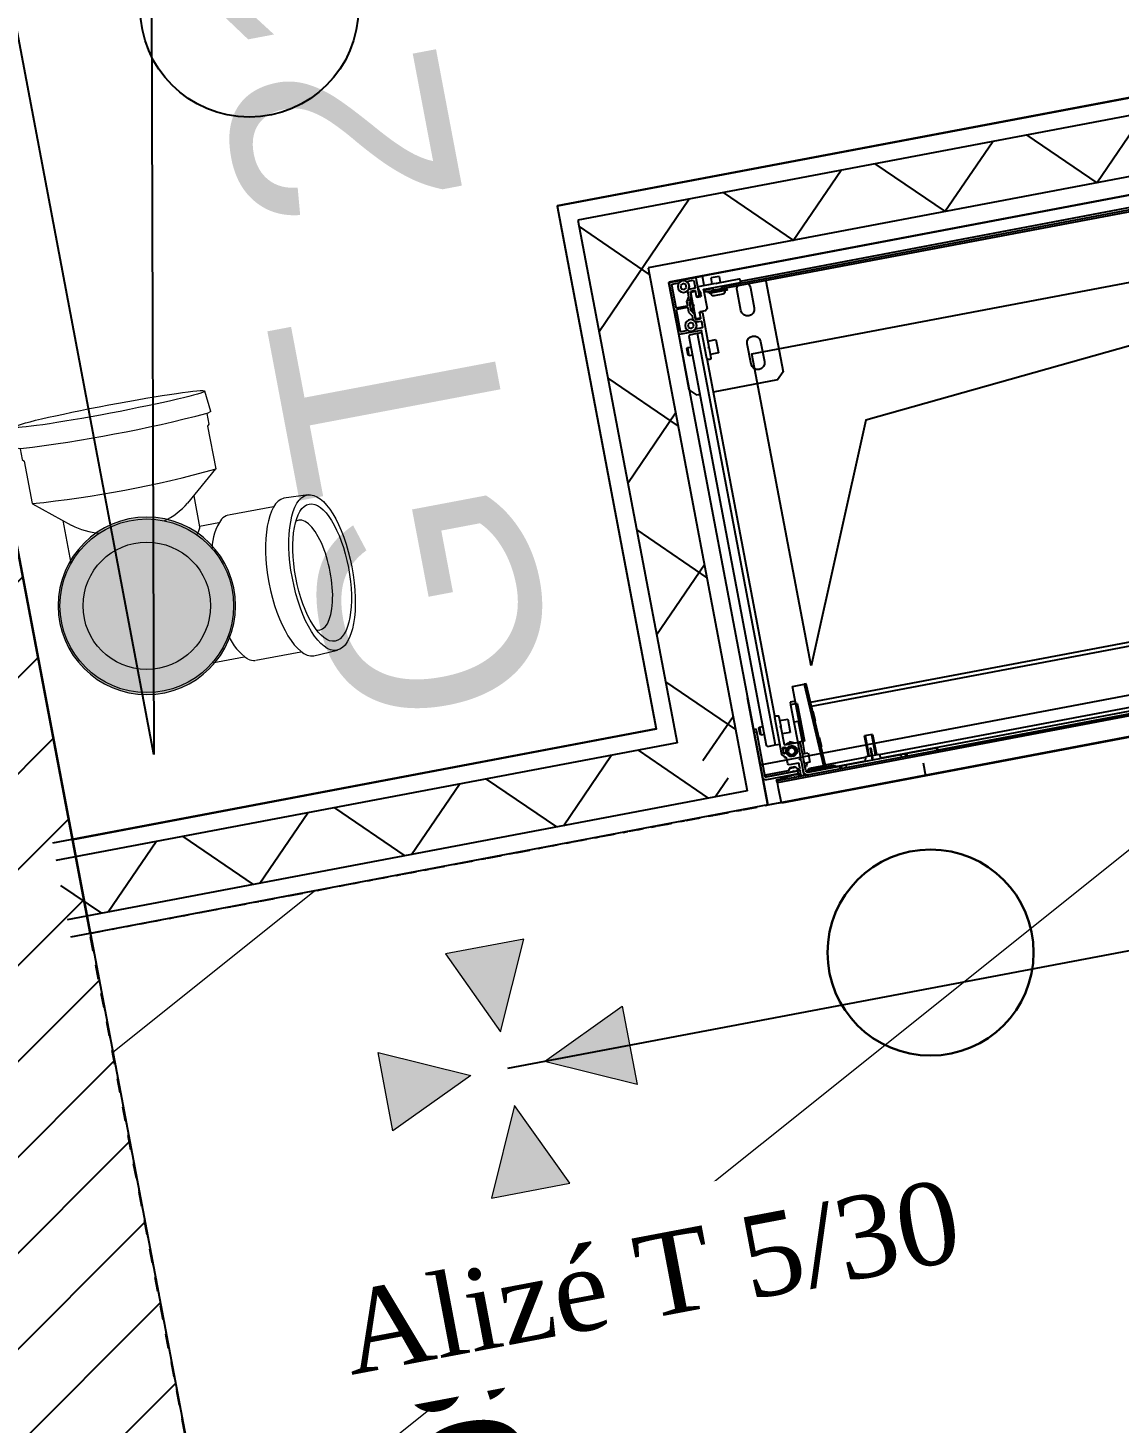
# Model space of a CAD drawing. Header units: centimetres. Extents: x 187368 to 251255, y -383447 to -322514.
# Drawn here: x 204086 to 204885, y -357230 to -356208 of the extents above; entities that cross this region are included whole.
import ezdxf

# ---------------------------------------------------------------- set-up
doc = ezdxf.new("R2010")
doc.units = ezdxf.units.CM
doc.linetypes.add('Style de ligne -1', pattern=[0.41664, 0.20828, -0.20836])
doc.linetypes.add('Style de ligne -5', pattern=[0.20828, 0.069425, -0.138855])
doc.layers.get('0').update_dxf_attribs({"color": 252})
for name, color, linetype in [('3-BAT C-Niveau 2', 252, 'Continuous'), ('prlm-EAU-CHU', 42, 'Continuous'), ('prlm-EAU-EUEV', 25, 'Continuous'), ('prlm-GT', 242, 'Continuous'), ('prlm-MOD', 64, 'Continuous'), ('prlm-VMC', 93, 'Continuous')]:
    doc.layers.add(name, color=color, linetype=linetype)
doc.layers.add('prlm-ELEC-CFO', color=1, linetype='Continuous', lineweight=25)
doc.styles.add('Geneva', font='arial.ttf')
doc.styles.add('Helvetica', font='arial.ttf')
doc.styles.add('prlm-vmc', font='pala.ttf', dxfattribs={"height": 14})

# ---------------------------------------------------------------- blocks, each defined once
blk = doc.blocks.new('MTI900_Alu_390')
at = {"layer": 'prlm-MOD', "color": 1, "linetype": 'Continuous'}
for p, q in [((-4.225, 0), (4.225, 0)), ((4.278, 0), (4.225, 0)), ((4.225, -0.07), (4.225, 0)), ((4.472, 0), (4.278, 0)), ((4.475, 0), (4.472, 0)), ((4.475, -0.003), (4.475, 0)), ((-3.96, -0.09), (3.96, -0.09)), ((3.96, -0.073), (3.96, -0.097)), ((4.13, -0.07), (3.963, -0.07)), ((3.963, -0.1), (4.229, -0.1)), ((4.105, -0.025), (4.165, -0.025)), ((4.105, -0.025), (4.105, -0.07)), ((4.105, -0.1), (4.105, -0.115)), ((4.135, -0.075), (4.13, -0.07)), ((4.14, -0.07), (4.135, -0.075)), ((4.267, -0.07), (4.14, -0.07)), ((4.165, -0.07), (4.165, -0.025)), ((4.165, -0.115), (4.165, -0.1)), ((4.225, -0.105), (4.225, -0.1)), ((4.235, -0.1), (4.235, -0.24)), ((4.26, -0.12), (4.27, -0.09)), ((4.27, -0.09), (4.27, -0.073)), ((4.275, -0.003), (4.275, -0.137)), ((4.293, -0.021), (4.293, -0.074)), ((4.295, -0.137), (4.295, -0.098)), ((4.347, -0.018), (4.296, -0.018)), ((4.296, -0.077), (4.331, -0.077)), ((4.298, -0.095), (4.332, -0.095)), ((4.327, -0.1), (4.298, -0.1)), ((4.335, -0.098), (4.335, -0.134)), ((4.353, -0.086), (4.353, -0.129)), ((4.355, -0.038), (4.375, -0.027)), ((4.355, -0.062), (4.355, -0.038)), ((4.375, -0.073), (4.355, -0.062)), ((4.375, -0.027), (4.395, -0.038)), ((4.395, -0.062), (4.375, -0.073)), ((4.395, -0.038), (4.395, -0.062)), ((4.454, -0.018), (4.403, -0.018)), ((4.457, -0.191), (4.457, -0.021)), ((4.475, -0.387), (4.475, -0.003)), ((-4.105, -0.105), (4.105, -0.105)), ((-4.1, -0.12), (4.1, -0.12)), ((3.775, -0.12), (3.775, -0.8)), ((3.895, -0.15), (3.895, -0.3)), ((3.995, -0.3), (3.995, -0.15)), ((4.067, -0.12), (4.067, -0.125)), ((4.067, -0.125), (4.203, -0.125)), ((4.067, -0.125), (4.067, -0.135)), ((4.067, -0.135), (4.203, -0.135)), ((4.105, -0.115), (4.095, -0.125)), ((4.103, -0.158), (4.168, -0.158)), ((4.165, -0.115), (4.105, -0.115)), ((4.165, -0.105), (4.225, -0.105)), ((4.175, -0.125), (4.165, -0.115)), ((4.17, -0.12), (4.225, -0.12)), ((4.203, -0.125), (4.203, -0.12)), ((4.203, -0.135), (4.203, -0.125)), ((4.225, -0.105), (4.225, -0.12)), ((4.26, -0.142), (4.26, -0.12)), ((4.292, -0.145), (4.263, -0.145)), ((4.278, -0.14), (4.292, -0.14)), ((4.295, -0.137), (4.295, -0.142)), ((4.33, -0.195), (4.325, -0.2)), ((4.325, -0.2), (4.33, -0.205)), ((4.33, -0.195), (4.33, -0.103)), ((4.338, -0.16), (4.33, -0.16)), ((4.33, -0.168), (4.342, -0.168)), ((4.336, -0.136), (4.354, -0.164)), ((4.338, -0.16), (4.338, -0.24)), ((4.355, -0.19), (4.338, -0.16)), ((4.354, -0.13), (4.372, -0.159)), ((4.355, -0.166), (4.355, -0.234)), ((4.373, -0.16), (4.373, -0.191)), ((4.454, -0.194), (4.376, -0.194)), ((4.235, -0.24), (4.25, -0.255)), ((4.25, -0.255), (4.292, -0.255)), ((4.275, -0.263), (4.275, -0.52)), ((4.292, -0.26), (4.278, -0.26)), ((4.295, -0.258), (4.295, -0.263)), ((4.295, -0.302), (4.295, -0.263)), ((4.298, -0.3), (4.327, -0.3)), ((4.332, -0.305), (4.298, -0.305)), ((4.33, -0.297), (4.33, -0.205)), ((4.33, -0.232), (4.342, -0.232)), ((4.33, -0.24), (4.338, -0.24)), ((4.354, -0.236), (4.335, -0.265)), ((4.335, -0.265), (4.335, -0.302)), ((4.338, -0.24), (4.355, -0.21)), ((4.353, -0.271), (4.353, -0.304)), ((4.373, -0.24), (4.354, -0.27)), ((4.373, -0.209), (4.373, -0.24)), ((4.376, -0.206), (4.454, -0.206)), ((4.457, -0.369), (4.457, -0.209)), ((4.293, -0.326), (4.293, -0.369)), ((4.328, -0.323), (4.296, -0.323)), ((4.296, -0.372), (4.347, -0.372)), ((4.305, -0.6), (4.305, -0.393)), ((4.34, -0.405), (4.305, -0.405)), ((4.308, -0.39), (4.472, -0.39)), ((4.34, -0.405), (4.34, -3.475)), ((4.395, -0.405), (4.34, -0.405)), ((4.355, -0.328), (4.375, -0.317)), ((4.355, -0.352), (4.355, -0.328)), ((4.375, -0.363), (4.355, -0.352)), ((4.375, -0.317), (4.395, -0.328)), ((4.395, -0.352), (4.375, -0.363)), ((4.395, -0.328), (4.395, -0.352)), ((4.405, -0.415), (4.395, -0.405)), ((4.403, -0.372), (4.454, -0.372)), ((4.475, -0.8), (4.475, -0.387)), ((4.215, -0.475), (4.215, -0.575)), ((4.275, -0.475), (4.215, -0.475)), ((4.405, -0.415), (4.405, -3.465)), ((4.43, -0.495), (4.405, -0.495)), ((4.43, -0.495), (4.43, -0.555)), ((4.435, -0.5), (4.43, -0.495)), ((4.435, -0.55), (4.435, -0.5)), ((3.895, -0.55), (3.895, -0.7)), ((3.995, -0.7), (3.995, -0.55)), ((4.215, -0.575), (4.275, -0.575)), ((4.275, -0.52), (4.278, -0.523)), ((4.275, -0.52), (4.275, -0.53)), ((4.278, -0.527), (4.275, -0.53)), ((4.275, -0.53), (4.275, -0.6)), ((4.285, -0.61), (4.295, -0.61)), ((4.305, -0.6), (4.305, -3.277)), ((4.405, -0.555), (4.43, -0.555)), ((4.43, -0.555), (4.435, -0.55)), ((3.775, -0.8), (3.825, -0.85)), ((4.425, -0.85), (4.475, -0.8)), ((3.825, -0.85), (4.305, -0.85)), ((4.405, -0.85), (4.425, -0.85)), ((4.007, -3.691), (4.035, -3.077)), ((4.05, -3.077), (4.022, -3.692)), ((4.035, -3.077), (4.05, -3.077)), ((4.135, -3.077), (4.05, -3.077)), ((4.136, -3.497), (4.135, -3.077)), ((4.029, -3.215), (-0.132, -3.215)), ((4.027, -3.245), (-0.132, -3.245)), ((4.125, -3.207), (4.125, -3.487)), ((4.125, -3.207), (4.175, -3.207)), ((4.135, -3.187), (4.175, -3.187)), ((4.175, -3.187), (4.175, -3.207)), ((4.175, -3.207), (4.175, -3.337)), ((4.295, -3.267), (4.285, -3.267)), ((4.017, -3.356), (4.021, -3.285)), ((4.017, -3.356), (4.022, -3.356)), ((4.026, -3.286), (4.021, -3.285)), ((4.14, -3.337), (4.175, -3.337)), ((4.14, -3.487), (4.14, -3.337)), ((4.175, -3.337), (4.175, -3.487)), ((4.215, -3.305), (4.215, -3.405)), ((4.275, -3.305), (4.215, -3.305)), ((4.275, -3.277), (4.275, -3.346)), ((4.275, -3.346), (4.275, -3.358)), ((4.275, -3.358), (4.275, -3.484)), ((4.276, -3.348), (4.278, -3.35)), ((4.278, -3.354), (4.276, -3.356)), ((4.305, -3.553), (4.305, -3.277)), ((4.43, -3.325), (4.405, -3.325)), ((4.43, -3.325), (4.43, -3.385)), ((4.435, -3.33), (4.43, -3.325)), ((4.435, -3.38), (4.435, -3.33)), ((4.455, -3.355), (4.455, -3.335)), ((4.455, -3.335), (4.475, -3.335)), ((4.455, -3.69), (4.455, -3.355)), ((4.475, -3.355), (4.455, -3.355)), ((4.475, -3.335), (4.475, -3.355)), ((4.475, -3.69), (4.475, -3.355)), ((4.215, -3.405), (4.275, -3.405)), ((4.22, -3.478), (4.23, -3.472)), ((4.23, -3.472), (4.24, -3.478)), ((4.34, -3.475), (4.305, -3.475)), ((4.395, -3.475), (4.34, -3.475)), ((4.395, -3.475), (4.405, -3.465)), ((4.405, -3.385), (4.43, -3.385)), ((4.43, -3.385), (4.435, -3.38)), ((3.625, -3.532), (3.685, -3.532)), ((3.625, -3.532), (3.625, -3.682)), ((3.631, -3.682), (3.631, -3.532)), ((3.679, -3.682), (3.679, -3.532)), ((3.685, -3.682), (3.685, -3.532)), ((4.008, -3.552), (4.012, -3.482)), ((4.008, -3.552), (4.013, -3.552)), ((4.017, -3.482), (4.012, -3.482)), ((4.115, -3.577), (4.115, -3.647)), ((4.155, -3.577), (4.115, -3.577)), ((4.125, -3.487), (4.14, -3.487)), ((4.14, -3.497), (4.136, -3.497)), ((4.14, -3.487), (4.155, -3.487)), ((4.14, -3.487), (4.14, -3.577)), ((4.155, -3.487), (4.175, -3.487)), ((4.155, -3.497), (4.155, -3.487)), ((4.155, -3.702), (4.155, -3.497)), ((4.175, -3.497), (4.155, -3.497)), ((4.175, -3.487), (4.175, -3.49)), ((4.175, -3.49), (4.175, -3.601)), ((4.272, -3.487), (4.178, -3.487)), ((4.195, -3.561), (4.195, -3.523)), ((4.268, -3.521), (4.266, -3.521)), ((4.271, -3.507), (4.271, -3.518)), ((4.273, -3.542), (4.276, -3.542)), ((4.287, -3.504), (4.274, -3.504)), ((4.277, -3.582), (4.304, -3.555)), ((4.279, -3.545), (4.279, -3.549)), ((4.291, -3.577), (4.281, -3.583)), ((4.282, -3.552), (4.287, -3.552)), ((4.285, -3.504), (4.29, -3.507)), ((4.29, -3.549), (4.29, -3.507)), ((4.291, -3.568), (4.291, -3.577)), ((3.655, -3.641), (3.655, -3.627)), ((3.66, -3.627), (3.655, -3.627)), ((3.655, -3.717), (3.655, -3.641)), ((3.66, -3.641), (3.655, -3.641)), ((3.66, -3.641), (3.66, -3.627)), ((3.66, -3.717), (3.66, -3.641)), ((4.115, -3.647), (4.155, -3.647)), ((4.14, -3.647), (4.14, -3.657)), ((4.175, -3.623), (4.175, -3.601)), ((4.175, -3.623), (4.175, -3.734)), ((4.176, -3.603), (4.183, -3.61)), ((4.183, -3.614), (4.176, -3.621)), ((4.195, -3.674), (4.195, -3.64)), ((4.198, -3.637), (4.266, -3.637)), ((4.211, -3.677), (4.198, -3.677)), ((4.222, -3.663), (4.213, -3.676)), ((4.227, -3.657), (4.225, -3.659)), ((4.265, -3.659), (4.225, -3.659)), ((4.225, -3.659), (4.225, -3.662)), ((4.265, -3.662), (4.225, -3.662)), ((4.263, -3.657), (4.227, -3.657)), ((4.229, -3.657), (4.229, -3.662)), ((4.261, -3.657), (4.261, -3.662)), ((4.265, -3.659), (4.263, -3.657)), ((4.265, -3.662), (4.265, -3.659)), ((4.277, -3.676), (4.268, -3.663)), ((4.276, -3.627), (4.276, -3.584)), ((4.452, -3.677), (4.279, -3.677)), ((4.455, -3.682), (4.455, -3.68)), ((-4.375, -3.737), (4.375, -3.737)), ((4.375, -3.747), (-4.375, -3.747)), ((-0.167, -3.735), (3.175, -3.735)), ((-0.16, -3.715), (3.598, -3.715)), ((3.604, -3.685), (-0.15, -3.685)), ((3.175, -3.717), (3.185, -3.717)), ((3.175, -3.737), (3.175, -3.717)), ((3.185, -3.717), (3.403, -3.717)), ((3.185, -3.717), (3.185, -3.737)), ((3.403, -3.737), (3.403, -3.717)), ((3.403, -3.717), (3.417, -3.717)), ((3.417, -3.717), (3.45, -3.717)), ((3.417, -3.717), (3.417, -3.737)), ((3.45, -3.717), (3.86, -3.717)), ((3.45, -3.717), (3.45, -3.737)), ((3.605, -3.682), (3.598, -3.717)), ((3.655, -3.682), (3.605, -3.682)), ((3.705, -3.682), (3.66, -3.682)), ((3.712, -3.717), (3.705, -3.682)), ((4.007, -3.685), (3.706, -3.685)), ((3.712, -3.715), (3.935, -3.715)), ((3.86, -3.717), (3.893, -3.717)), ((3.86, -3.717), (3.86, -3.737)), ((3.893, -3.717), (3.907, -3.717)), ((3.893, -3.737), (3.893, -3.717)), ((3.907, -3.717), (4.14, -3.717)), ((3.907, -3.717), (3.907, -3.737)), ((3.935, -3.717), (3.935, -3.712)), ((3.965, -3.712), (3.935, -3.712)), ((3.945, -3.702), (3.965, -3.702)), ((3.965, -3.702), (4.105, -3.702)), ((3.965, -3.712), (3.965, -3.702)), ((3.965, -3.712), (3.965, -3.717)), ((4.105, -3.712), (3.965, -3.712)), ((4.007, -3.692), (4.007, -3.691)), ((4.007, -3.691), (4.022, -3.692)), ((4.022, -3.692), (4.125, -3.692)), ((4.022, -3.692), (4.022, -3.692)), ((4.105, -3.702), (4.125, -3.702)), ((4.105, -3.712), (4.105, -3.702)), ((4.105, -3.717), (4.105, -3.712)), ((4.135, -3.712), (4.105, -3.712)), ((4.125, -3.692), (4.125, -3.702)), ((4.135, -3.712), (4.135, -3.717)), ((4.165, -3.726), (4.165, -3.737)), ((4.175, -3.734), (4.175, -3.737)), ((4.195, -3.722), (4.195, -3.693)), ((4.195, -3.695), (4.215, -3.695)), ((4.215, -3.715), (4.195, -3.715)), ((4.198, -3.69), (4.225, -3.69)), ((4.198, -3.725), (4.212, -3.725)), ((4.215, -3.695), (4.45, -3.695)), ((4.215, -3.695), (4.215, -3.715)), ((4.215, -3.715), (4.45, -3.715)), ((4.215, -3.72), (4.225, -3.72)), ((4.215, -3.722), (4.215, -3.72)), ((4.225, -3.716), (4.221, -3.72)), ((4.225, -3.69), (4.225, -3.695)), ((4.229, -3.716), (4.225, -3.716)), ((4.228, -3.692), (4.237, -3.692)), ((4.229, -3.69), (4.229, -3.695)), ((4.26, -3.715), (4.231, -3.715)), ((4.243, -3.732), (4.238, -3.737)), ((4.243, -3.687), (4.239, -3.691)), ((4.249, -3.734), (4.241, -3.734)), ((4.251, -3.691), (4.247, -3.687)), ((4.252, -3.737), (4.247, -3.732)), ((4.253, -3.692), (4.263, -3.692)), ((4.261, -3.69), (4.261, -3.695)), ((4.265, -3.716), (4.262, -3.716)), ((4.283, -3.69), (4.265, -3.69)), ((4.265, -3.695), (4.265, -3.69)), ((4.269, -3.72), (4.265, -3.716)), ((4.265, -3.72), (4.283, -3.72)), ((4.286, -3.692), (4.445, -3.692)), ((4.342, -3.715), (4.289, -3.715)), ((4.295, -3.734), (4.295, -3.73)), ((4.298, -3.727), (4.342, -3.727)), ((4.378, -3.727), (4.298, -3.727)), ((4.298, -3.727), (4.298, -3.737)), ((4.345, -3.724), (4.345, -3.718)), ((4.375, -3.737), (4.375, -3.747)), ((4.375, -3.747), (4.378, -3.747)), ((4.375, -3.792), (4.375, -3.747)), ((4.378, -3.747), (4.378, -3.727)), ((4.375, -3.902), (4.375, -3.792)), ((-4.375, -3.902), (4.375, -3.902))]:
    blk.add_line(p, q, dxfattribs=at)
at = {"layer": 'prlm-MOD', "color": 1, "ltscale": 50}
blk.add_lwpolyline([(3.3, -3.806), (3.3, -3.902)], dxfattribs=at)
at = {"layer": 'prlm-MOD', "color": 1, "linetype": 'Continuous'}
for centre, radius in [((4.375, -0.05), 0.0425), ((4.375, -0.34), 0.0425), ((4.23, -3.542), 0.035), ((4.23, -3.542), 0.03), ((4.23, -3.542), 0.025)]:
    blk.add_circle(centre, radius, dxfattribs=at)
for centre, radius, start, end in [((4.278, -0.003), 0.003, 90, 180), ((4.472, -0.003), 0.003, 0, 90), ((3.963, -0.073), 0.003, 90, 180), ((3.963, -0.097), 0.003, 180, 270), ((4.232, -0.1), 0.003, 0, 180), ((4.267, -0.073), 0.003, 0, 90), ((4.267, -0.09), 0.003, 341.5651, 0), ((4.296, -0.021), 0.003, 90, 180), ((4.296, -0.074), 0.003, 180, 270), ((4.298, -0.098), 0.003, 90, 180), ((4.298, -0.103), 0.003, 90, 180), ((4.327, -0.103), 0.003, 0, 90), ((4.331, -0.067), 0.01, 270, 326.3475), ((4.332, -0.098), 0.003, 0, 90), ((4.347, -0.021), 0.003, 84.5182, 90), ((4.403, -0.021), 0.003, 90, 95.4818), ((4.454, -0.021), 0.003, 0, 90), ((3.945, -0.15), 0.05, 143.1301, 180), ((3.945, -0.15), 0.05, 0, 36.8699), ((4.103, -0.133), 0.02, 185.7392, 187.1808), ((4.103, -0.138), 0.02, 171.3731, 270), ((4.168, -0.138), 0.02, 270, 8.6269), ((4.168, -0.133), 0.02, 352.8192, 354.2608), ((4.263, -0.12), 0.003, 161.5651, 180), ((4.263, -0.142), 0.003, 180, 270), ((4.278, -0.137), 0.003, 180, 270), ((4.292, -0.137), 0.003, 270, 0), ((4.292, -0.142), 0.003, 270, 0), ((4.338, -0.134), 0.003, 180, 213.6901), ((4.356, -0.129), 0.003, 180, 213.6901), ((4.352, -0.166), 0.003, 0, 33.6901), ((4.37, -0.16), 0.003, 0, 33.6901), ((4.376, -0.191), 0.003, 180, 270), ((4.454, -0.191), 0.003, 270, 0), ((3.945, -0.3), 0.05, 180, 0), ((4.278, -0.263), 0.003, 90, 180), ((4.292, -0.258), 0.003, 0, 90), ((4.292, -0.263), 0.003, 0, 90), ((4.298, -0.297), 0.003, 180, 270), ((4.298, -0.302), 0.003, 180, 270), ((4.327, -0.297), 0.003, 270, 0), ((4.332, -0.302), 0.003, 270, 0), ((4.356, -0.271), 0.003, 146.3099, 180), ((4.352, -0.234), 0.003, 326.3099, 0), ((4.376, -0.209), 0.003, 90, 180), ((4.454, -0.209), 0.003, 0, 90), ((4.296, -0.326), 0.003, 90, 180), ((4.296, -0.369), 0.003, 180, 270), ((4.308, -0.393), 0.003, 90, 180), ((4.328, -0.333), 0.01, 46.149, 90), ((4.347, -0.369), 0.003, 270, 275.4818), ((4.403, -0.369), 0.003, 264.5182, 270), ((4.454, -0.369), 0.003, 270, 0), ((4.472, -0.387), 0.003, 270, 0), ((3.945, -0.55), 0.05, 0, 180), ((4.285, -0.6), 0.01, 180, 270), ((4.276, -0.525), 0.003, 315, 45), ((4.295, -0.6), 0.01, 270, 0), ((3.945, -0.7), 0.05, 180, 0), ((4.285, -3.277), 0.01, 90, 180), ((4.295, -3.277), 0.01, 0, 90), ((4.278, -3.346), 0.003, 180, 225), ((4.278, -3.358), 0.003, 135, 180), ((4.276, -3.352), 0.003, 315, 45), ((4.178, -3.49), 0.003, 90, 180), ((4.23, -3.542), 0.04, 33.9272, 355.9994), ((4.23, -3.542), 0.065, 57.7958, 122.2042), ((4.23, -3.542), 0.06, 66.4435, 113.5565), ((4.266, -3.518), 0.003, 213.9272, 270), ((4.23, -3.542), 0.04, 0, 33.9272), ((4.268, -3.518), 0.003, 270, 0), ((4.273, -3.545), 0.003, 90, 175.9994), ((4.23, -3.542), 0.04, 355.9994, 0), ((4.274, -3.507), 0.003, 90, 180), ((4.272, -3.484), 0.003, 270, 0), ((4.23, -3.542), 0.06, 0, 39.2965), ((4.276, -3.545), 0.003, 0, 90), ((4.23, -3.542), 0.065, 315.0475, 333.838), ((4.282, -3.549), 0.003, 180, 270), ((4.23, -3.542), 0.065, 22.6199, 35.7758), ((4.287, -3.507), 0.003, 0, 90), ((4.287, -3.549), 0.003, 270, 0), ((4.23, -3.542), 0.06, 351.491, 0), ((4.302, -3.553), 0.003, 315, 0), ((4.16, -3.657), 0.02, 180, 230.1159), ((4.115, -3.71), 0.05, 37.0861, 50.1159), ((4.178, -3.601), 0.003, 180, 225), ((4.178, -3.623), 0.003, 135, 180), ((4.181, -3.612), 0.003, 315, 45), ((4.198, -3.64), 0.003, 90, 180), ((4.198, -3.674), 0.003, 180, 270), ((4.211, -3.674), 0.003, 270, 325.008), ((4.225, -3.665), 0.003, 90, 145.008), ((4.265, -3.665), 0.003, 34.992, 90), ((4.266, -3.627), 0.01, 270, 0), ((4.279, -3.584), 0.003, 135, 180), ((4.279, -3.674), 0.003, 214.992, 270), ((4.452, -3.68), 0.003, 0, 90), ((3.945, -3.712), 0.01, 90, 180), ((3.997, -3.692), 0.01, 270, 357.3974), ((4.125, -3.712), 0.02, 347.588, 90), ((4.125, -3.712), 0.01, 0, 90), ((4.14, -3.702), 0.035, 270, 0), ((4.14, -3.702), 0.015, 270, 0), ((4.178, -3.734), 0.003, 180, 270), ((4.198, -3.693), 0.003, 90, 180), ((4.198, -3.722), 0.003, 180, 270), ((4.212, -3.722), 0.003, 270, 0), ((4.225, -3.693), 0.003, 19.4712, 90), ((4.215, -3.715), 0.01, 353.9388, 0), ((4.225, -3.717), 0.003, 270, 350.4059), ((4.231, -3.718), 0.003, 90, 170.4059), ((4.237, -3.689), 0.003, 270, 315), ((4.245, -3.689), 0.003, 45, 135), ((4.245, -3.734), 0.003, 45, 135), ((4.253, -3.689), 0.003, 225, 270), ((4.26, -3.718), 0.003, 9.5941, 90), ((4.265, -3.717), 0.003, 189.5941, 270), ((4.265, -3.693), 0.003, 90, 160.5288), ((4.275, -3.715), 0.01, 180, 186.0612), ((4.283, -3.693), 0.003, 19.4712, 90), ((4.283, -3.717), 0.003, 270, 350.4059), ((4.289, -3.718), 0.003, 90, 170.4059), ((4.292, -3.734), 0.003, 270, 0), ((4.298, -3.73), 0.003, 90, 180), ((4.342, -3.718), 0.003, 0, 90), ((4.342, -3.724), 0.003, 270, 0), ((4.445, -3.682), 0.01, 270, 0), ((4.45, -3.69), 0.025, 270, 0), ((4.45, -3.69), 0.005, 270, 0)]:
    blk.add_arc(centre, radius, start, end, dxfattribs=at)
for centre, major_axis, ratio, start_param, end_param in [((3.997, -3.692), (-0.025, 0), 0.4, 1.570796, 3.096169), ((4.022, -3.693), (-0.015, 0.0007), 0.045361, -1.568734, 0)]:
    blk.add_ellipse(centre, major_axis=major_axis, ratio=ratio, start_param=start_param, end_param=end_param, dxfattribs=at)
blk = doc.blocks.new('xi.chu')
at = {"layer": 'prlm-EAU-EUEV', "linetype": 'ByBlock', "lineweight": 5}
blk.add_hatch(color=0, dxfattribs=at).paths.add_polyline_path([(6.5, 0, 1), (-6.5, 0, 1)])
at = {"layer": 'prlm-EAU-EUEV', "color": 0, "linetype": 'ByBlock', "lineweight": 5}
blk.add_circle((0, 0), 6.5, dxfattribs=at)
blk = doc.blocks.new('xi.aam22')
at = {"layer": 'prlm-EAU-CHU', "color": 0, "lineweight": 13}
for p, q in [((-5.8, 13.12), (-5.89, 11.33)), ((5.89, 11.33), (5.8, 13.12)), ((-5.41, 10.46), (-5.41, 7.11)), ((5.41, 7.11), (5.41, 10.46)), ((-13.12, 7.25), (-14.67, 7.11)), ((-13.12, 7.25), (-13.03, 6.97)), ((-12.22, 6.97), (-13.03, 6.97)), ((-12.09, 6.85), (-12.22, 6.97)), ((-8.92, 6.85), (-12.09, 6.85)), ((-6.83, 4.34), (-8.91, 6.84)), ((-5, 6.32), (-5, 4.87)), ((5, 3.93), (5, 6.32)), ((-7.27, 4.87), (-4.96, 4.87)), ((-8.91, -6.84), (-6.83, -4.34)), ((-4.09, -4.87), (-7.27, -4.87)), ((-14.67, -7.11), (-13.12, -7.25)), ((-13.03, -6.94), (-13.12, -7.25)), ((-13.03, -6.97), (-12.22, -6.97)), ((-12.22, -6.97), (-12.09, -6.85)), ((-12.09, -6.85), (-8.92, -6.85))]:
    blk.add_line(p, q, dxfattribs=at)
at = {"layer": 'prlm-EAU-CHU', "color": 0, "lineweight": 13, "flags": 128}
blk.add_lwpolyline([(-4.96, 4.87), (-4.86, 4.84), (-4.68, 4.73), (-4.43, 4.56)], dxfattribs=at)
at = {"layer": 'prlm-EAU-CHU', "color": 0, "lineweight": 13}
for radius in [6.36, 4.67]:
    blk.add_circle((0, 0), radius, dxfattribs=at)
for centre, radius, start, end in [((-119.65, -0.01), 106.84, 356.281, 3.7477), ((-87.18, 0), 78.56, 354.9975, 5.0025), ((-4.48, 7.14), 0.936, 184.6605, 218.1259), ((-2.54, 9.09), 3.68, 223.507, 258.776), ((2.54, 9.09), 3.68, 281.224, 316.493), ((4.48, 7.14), 0.936, 321.8741, 355.3395), ((-11.68, 0.73), 6.05, 16.1332, 36.5542), ((-11.68, -0.73), 6.05, 323.4458, 343.8668)]:
    blk.add_arc(centre, radius, start, end, dxfattribs=at)
for centre, major_axis, ratio in [((0, 13.07), (5.79, 0), 0.383426), ((0, 13.07), (5.11, 0), 0.383329), ((-14.67, 0), (0, -7.1), 0.043635)]:
    blk.add_ellipse(centre, major_axis=major_axis, ratio=ratio, dxfattribs=at)
for centre, major_axis, ratio, start_param, end_param in [((0, 12.09), (-4.1, -0.03), 0.383971, 2.986035, 6.398097), ((0, 11.41), (-5.89, 0), 0.391508, 0.036281, 3.105311)]:
    blk.add_ellipse(centre, major_axis=major_axis, ratio=ratio, start_param=start_param, end_param=end_param, dxfattribs=at)
blk = doc.blocks.new('xi.bep')
at = {"layer": 'prlm-VMC', "linetype": 'ByBlock', "lineweight": 5}
h = blk.add_hatch(color=0, dxfattribs=at)
h.paths.add_polyline_path([(0, 2.74), (2.92, 9.1), (-2.92, 9.1)])
h.paths.add_polyline_path([(9.1, -2.92), (9.1, 2.92), (2.74, 0)])
h.paths.add_polyline_path([(2.92, -9.1), (0, -2.74), (-2.92, -9.1)])
h.paths.add_polyline_path([(-9.1, -2.92), (-2.74, 0), (-9.1, 2.92)])
at = {"layer": 'prlm-VMC', "color": 0, "linetype": 'ByBlock', "lineweight": 5, "flags": 128}
for points in [[(2.92, 9.1), (-2.92, 9.1), (0, 2.74)], [(-9.1, -2.92), (-9.1, 2.92), (-2.74, 0)], [(9.1, 2.92), (9.1, -2.92), (2.74, 0)], [(-2.92, -9.1), (2.92, -9.1), (0, -2.74)]]:
    blk.add_lwpolyline(points, close=True, dxfattribs=at)

msp = doc.modelspace()

# ---------------------------------------------------------------- hatches: boundary and pattern name
at = {"linetype": 'Continuous', "lineweight": 18}
h = msp.add_hatch(dxfattribs=at)
h.set_pattern_fill('BA 13', color=256, scale=10, style=0, pattern_type=2)
h.set_pattern_definition([(218.65981, (66931.62, 115456.3), (-199.24783, 287.75041), [])])
h.paths.add_polyline_path([(204131.1, -356871.2), (205507.1, -356610.6), (205752.4, -357906.6), (205362.5, -357980.5), (205371.8, -358029.6), (205810.8, -357946.5), (205403.6, -355795.2), (206583.2, -355571.8), (207390.2, -359833.6), (206032.7, -360081.2), (206121.8, -360551.7), (205463.8, -360676.3), (205311.7, -359872.7), (205969.6, -359748.1), (205894.9, -359354), (205291.8, -359477.6), (205292.5, -359481.1), (204649.7, -359606.6), (204386.3, -358216.3), (204387.8, -358215.9), (204438.4, -358206.4), (204429.1, -358157.2), (204377, -358167.1)])
at = {"linetype": 'Continuous'}
h = msp.add_hatch(dxfattribs=at)
h.set_pattern_fill('02_ISOLANT', color=256, scale=10, angle=-169.2764, style=0, pattern_type=2)
h.set_pattern_definition([(235.723595, (66931.62, 115456.28), (66.106423, -45.054865), []), (325.723595, (66931.62, 115456.28), (-45.054865, -66.106423), [])])
h.paths.add_polyline_path([(205468.5, -356207.8), (205417.1, -356172.7), (204488.6, -356348.6), (204540, -356383.6)])
h = msp.add_hatch(dxfattribs=at)
h.set_pattern_fill('02_ISOLANT', color=256, scale=10, angle=-79.2764, style=0, pattern_type=2)
h.set_pattern_definition([(325.723595, (66931.62, 115456.28), (45.054865, 66.106423), []), (55.723595, (66931.62, 115456.28), (66.106423, -45.054865), [])])
h.paths.add_polyline_path([(204540, -356383.6), (204488.6, -356348.6), (204561.2, -356731.7), (204612.6, -356766.8)])
h = msp.add_hatch(dxfattribs=at)
h.set_pattern_fill('02_ISOLANT', color=256, scale=10, angle=-169.2723, style=0, pattern_type=2)
h.set_pattern_definition([(235.727694, (66931.62, 115456.28), (66.109646, -45.050135), []), (325.727694, (66931.62, 115456.28), (-45.050135, -66.109646), [])])
h.paths.add_polyline_path([(204612.6, -356766.8), (204561.2, -356731.7), (204106.2, -356817.9), (204114.4, -356861.2)])
at = {"layer": '3-BAT C-Niveau 2', "linetype": 'Continuous'}
h = msp.add_hatch(dxfattribs=at)
h.set_pattern_fill('MURS MACONNERIE-2', color=256, scale=10, style=0, pattern_type=2)
h.set_pattern_definition([(45, (67117.507, 115456.283), (-31.2347524, 39.0434405), [])])
h.paths.add_polyline_path([(204222.5, -358318.5), (204399.3, -358285), (203648, -354317.7), (203437.7, -354174.4)])

# ---------------------------------------------------------------- linework, layer by layer
at = {"linetype": 'Continuous', "lineweight": 25}
for p, q in [((205401.9, -356162.4), (204473.4, -356338.2)), ((205483.7, -356218.1), (204555.2, -356394)), ((204473.4, -356338.2), (204546, -356721.4)), ((204555.2, -356394), (204627.8, -356777.1)), ((204546, -356721.4), (204103.8, -356805.1)), ((204627.8, -356777.1), (204116.9, -356873.9))]:
    msp.add_line(p, q, dxfattribs=at)
at = {"linetype": 'Continuous'}
for p, q in [((205417.1, -356172.7), (204488.6, -356348.6)), ((205417.1, -356172.7), (204488.6, -356348.6)), ((205468.5, -356207.8), (204540, -356383.6)), ((205468.5, -356207.8), (204540, -356383.6)), ((205483.7, -356218.1), (204555.2, -356394)), ((204488.6, -356348.6), (204561.2, -356731.7)), ((204488.6, -356348.6), (204561.2, -356731.7)), ((204540, -356383.6), (204612.6, -356766.8)), ((204540, -356383.6), (204612.6, -356766.8)), ((204555.2, -356394), (204627.8, -356777.1)), ((204622.2, -356747.7), (204612.9, -356698.6)), ((204561.2, -356731.7), (204106.2, -356817.9)), ((204561.2, -356731.7), (204106.2, -356817.9)), ((204612.6, -356766.8), (204114.4, -356861.2)), ((204612.6, -356766.8), (204114.4, -356861.2)), ((204627.8, -356777.1), (204116.9, -356873.9))]:
    msp.add_line(p, q, dxfattribs=at)
at = {"linetype": 'Style de ligne -1', "ltscale": 50.8, "flags": 128}
for points in [[(204131.1, -356871.2), (205507.1, -356610.6), (205752.4, -357906.6), (205362.5, -357980.5), (205371.8, -358029.6), (205810.8, -357946.5), (205403.6, -355795.2), (206583.2, -355571.8), (207390.2, -359833.6), (206032.7, -360081.2), (206121.8, -360551.7), (205463.8, -360676.3), (205311.7, -359872.7), (205969.6, -359748.1), (205894.9, -359354), (205291.8, -359477.6), (205292.5, -359481.1), (204649.7, -359606.6), (204386.3, -358216.3)], [(204387.8, -358215.9), (204438.4, -358206.4), (204429.1, -358157.2), (204377, -358167.1), (204131.1, -356871.2)]]:
    msp.add_lwpolyline(points, dxfattribs=at)
at = {"linetype": 'Continuous', "lineweight": 18, "flags": 128}
msp.add_lwpolyline([(203981.9, -356083.2), (205357.9, -355822.6), (205507.1, -356610.6), (204131.1, -356871.2)], close=True, dxfattribs=at)
at = {"linetype": 'Continuous', "flags": 128}
for points in [[(204178, -356740.2), (204060.4, -356119.2), (205298.4, -355884.8), (204176.3, -356190.1)], [(204659.4, -356675.2), (204616, -356446.6), (205397.1, -356298.6), (204699.6, -356495.3)], [(204627.8, -356777.2), (204622.2, -356747.7), (205501.5, -356581.2), (205507.1, -356610.6)]]:
    msp.add_lwpolyline(points, close=True, dxfattribs=at)
at = {"linetype": 'Style de ligne -5', "ltscale": 50.8, "flags": 128}
msp.add_lwpolyline([(205159.5, -357999.6), (204373.5, -358148.4), (204131.6, -356871.1), (204917.6, -356722.3)], close=True, dxfattribs=at)
at = {"layer": '3-BAT C-Niveau 2', "linetype": 'Continuous', "lineweight": 25}
msp.add_line((204399.3, -358285), (203648, -354317.7), dxfattribs=at)
msp.add_line((204399.3, -358285), (203648, -354317.7), dxfattribs=at)
at = {"layer": 'prlm-ELEC-CFO', "lineweight": 30}
msp.add_circle((204746.9, -356885.3), 75.5, dxfattribs=at)
at = {"layer": 'prlm-GT'}
msp.add_lwpolyline([(203982.4, -356083.5), (205338.3, -355826.7), (205401.9, -356162.7), (204473.5, -356338.5), (204546, -356721.7), (204118.6, -356802.7)], close=True, dxfattribs=at)
at = {"layer": 'prlm-VMC'}
msp.add_lwpolyline([(205309.8, -356152.9), (205429, -356782.4), (204437.1, -356970.3)], dxfattribs=at)
msp.add_circle((204247.9, -356193.2), 80, dxfattribs=at)

# ---------------------------------------------------------------- block references
at = {"layer": 'prlm-EAU-CHU', "xscale": 10, "yscale": 10, "zscale": 10, "rotation": 280.7236014113928}
msp.add_blockref('xi.aam22', (204172.8, -356631.2), dxfattribs=at)
at = {"layer": 'prlm-EAU-EUEV', "xscale": -10, "yscale": 10, "zscale": 10, "rotation": 100.7236014113936}
msp.add_blockref('xi.chu', (204172.8, -356631.2), dxfattribs=at)
at = {"layer": 'prlm-MOD', "xscale": -99.99999999999972, "yscale": 99.99999999999974, "zscale": 99.99999999999966, "rotation": 10.72371675116321}
msp.add_blockref('MTI900_Alu_390', (204994.9, -356311), dxfattribs=at)
at = {"layer": 'prlm-VMC', "xscale": 10, "yscale": 10, "zscale": 10, "rotation": 10.72360141139323}
msp.add_blockref('xi.bep', (204437.1, -356970.3), dxfattribs=at)

# ---------------------------------------------------------------- texts
at = {"style": 'Geneva'}
msp.add_text('GT 21', height=159.85, rotation=100.7236, dxfattribs=at).set_placement((204474.9, -356700))
at = {"insert": (204527.8, -357538.7), "char_height": 100.872, "attachment_point": 2, "rotation": 280.7236, "line_spacing_factor": 0.834288, "style": 'Helvetica'}
msp.add_mtext('sol carrelage', dxfattribs=at)

# ---------------------------------------------------------------- next in the draw order: texts
at = {"layer": 'prlm-VMC', "ltscale": 25, "insert": (204541.9, -357123.2), "char_height": 60, "width": 586.147, "attachment_point": 5, "rotation": 10.7236, "line_spacing_factor": 0.8, "style": 'prlm-vmc', "bg_fill": 2}
msp.add_mtext('Alizé T 5/30', dxfattribs=at)

doc.saveas('drawing.dxf')
